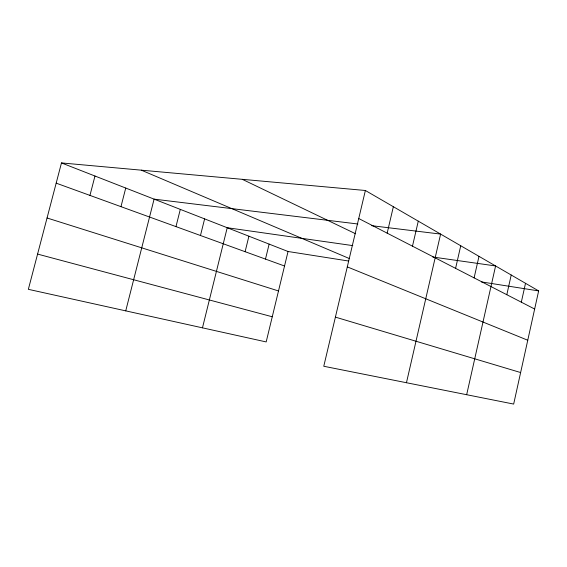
<?xml version="1.0" encoding="UTF-8"?>
<svg xmlns="http://www.w3.org/2000/svg" width="567" height="567" viewBox="0 0 567 567"><rect width="100%" height="100%" fill="white"/><g stroke="black" fill="none" stroke-linecap="round" stroke-linejoin="round"><path stroke-width="0.85" d="M365.375 190.491L538.65 290.914L513.667 404.073L323.771 366.261L365.375 190.491L61.477 162.927L28.35 289.326L266.178 341.929L288.043 251.5L61.477 162.927M506.813 294.712L511.214 275.009M521.321 302.176L525.51 283.302M466.662 394.71L495.593 265.958L432.749 257.007M474.111 277.887L478.987 256.334M455.592 268.361L460.744 245.759M406.461 382.725L440.609 234.093L371.725 225.687M412.471 246.17L418.276 221.151M387.162 233.15L393.356 206.707M265.484 259.098L269.134 244.108M245.107 251.698L248.906 236.205M202.469 327.839L227.218 227.721L352.787 245.61M200.47 235.503L204.616 218.883M175.976 226.616L180.306 209.386M125.739 310.865L154.089 199.137L357.876 224M120.969 206.657L125.739 188.053M89.955 195.409L94.972 176.025M288.043 251.5L348.585 261.026M481.39 281.905L538.65 290.914M37.585 254.087L272.259 316.769M335.402 317.116L520.626 372.547M47.047 217.983L278.503 290.956M56.176 183.148L284.535 266.008M347.295 266.887L527.764 340.235M141.332 170.171L349.421 258.573M242.3 179.328L355.672 233.795M358.741 218.522L534.653 309.036"/></g></svg>
